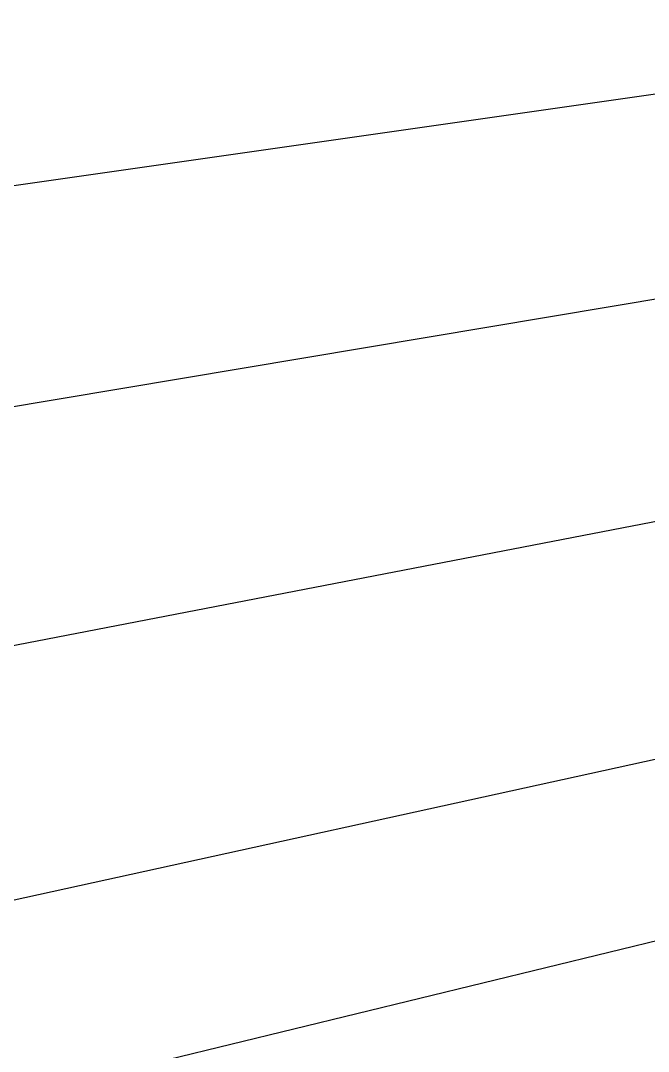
# Model space of a CAD drawing. Extents: x -8646 to 178477, y -34077 to 43180.
# Drawn here: x -4509 to -372, y -4434 to 2362 of the extents above; entities that cross this region are included whole.
import ezdxf

# ---------------------------------------------------------------- set-up
doc = ezdxf.new("R2010")
doc.units = 0
doc.header["$MEASUREMENT"] = 0
doc.layers.add('08-connection.roosters', color=7, linetype='CONTINUOUS')

msp = doc.modelspace()

# ---------------------------------------------------------------- linework, layer by layer
at = {"layer": '08-connection.roosters'}
for p, q in [((-5668.9, -5004.5, 711.7), (174527.4, 38858.1)), ((-6985.8, -3968.7, 747.9), (174527.4, 35858.1)), ((-7383.4, -2302.4, 710.3), (174527.4, 32858.1)), ((-7522.4, -680.4, 699.9), (174527.4, 29858.1)), ((-7343.9, 877.1, 661.3), (174527.4, 26858.1))]:
    msp.add_line(p, q, dxfattribs=at)

doc.saveas('drawing.dxf')
